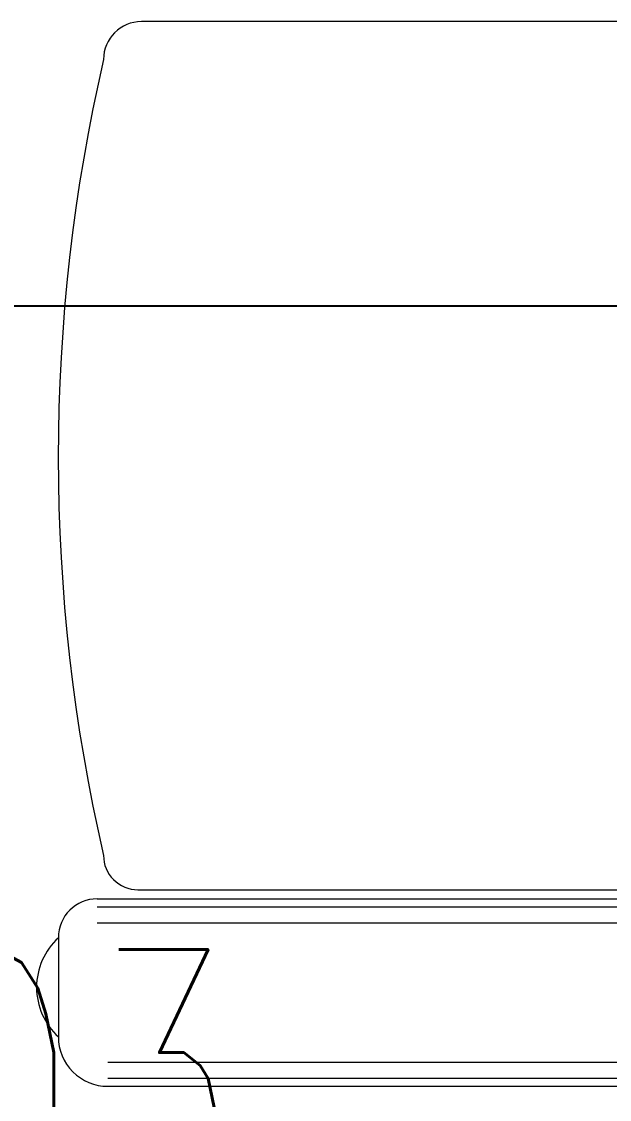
# Model space of a CAD drawing. Header units: inches. Extents: x -12418 to 57169, y -29325 to 19878.
# Drawn here: x 13229 to 13663, y -7787 to -6990 of the extents above; entities that cross this region are included whole.
import ezdxf
from ezdxf.enums import TextEntityAlignment as Align

# ---------------------------------------------------------------- set-up
doc = ezdxf.new("R2010")
doc.units = ezdxf.units.IN
doc.header["$LTSCALE"] = 25
doc.header["$MEASUREMENT"] = 0
doc.linetypes.add('DASHDOT', pattern=[25.4, 12.7, -6.35, 0, -6.35])
doc.layers.get('0').update_dxf_attribs({"color": 8})
doc.layers.add('00-Ground Floor$0$False Ceiling', color=251, linetype='Continuous')
for name, color, linetype, lineweight in [('00-Ground Floor$0$LOADING', 253, 'Continuous', 5), ('E-LITE-CIRC-NUMB', 6, 'Continuous', 25), ('E-LITE-CLNG @ 100', 150, 'Continuous', 35), ('E-LITE-CLNG-CNDT', 6, 'DASHDOT', 35), ('E-LITE-CTRL', 6, 'Continuous', 25), ('E-LITE-IDEN', 6, 'Continuous', 25)]:
    doc.layers.add(name, color=color, linetype=linetype, lineweight=lineweight)
doc.styles.add('DC_Simplex', font='SIMPLEX.shx', dxfattribs={"width": 0.7})

# ---------------------------------------------------------------- blocks, each defined once
blk = doc.blocks.new('00-Ground Floor$0$GF21008-P')
at = {"layer": '00-Ground Floor$0$LOADING'}
for p, q in [((0.02235, -0.20585), (0.02235, -0.73852)), ((0.67107, -0.77123), (0.67107, -0.21699)), ((0.67698, -0.77123), (0.67698, -0.21699)), ((0.6888, -0.77123), (0.6888, -0.21699)), ((0.79197, -0.76339), (0.79197, -0.21699)), ((0.80379, -0.76339), (0.80379, -0.21699)), ((0.8097, -0.76339), (0.8097, -0.21699)), ((0.66431, -0.74126), (0.66431, -0.23119)), ((0.69984, -0.8), (0.77309, -0.8))]:
    blk.add_line(p, q, dxfattribs=at)
for centre, radius, start, end in [((0.05042, -0.73852), 0.02807, 180, 270), ((0.63897, -0.74126), 0.02534, 270, 0), ((0.77309, -0.76339), 0.03661, 270, 0), ((0.3447, 0.51055), 1.31061, 257.02456, 282.97544), ((0.69984, -0.77123), 0.02877, 180, 270), ((0.73653, -0.7662), 0.04989, 222.64618, 317.35382)]:
    blk.add_arc(centre, radius, start, end, dxfattribs=at)
blk = doc.blocks.new('00-Ground Floor$0$A$Ce9e1c4c3')
at = {"layer": '00-Ground Floor$0$False Ceiling', "color": 254, "linetype": 'Continuous'}
blk.add_line((-89502.07, -7200), (-85902.07, -7200), dxfattribs=at)
blk = doc.blocks.new('00-Ground Floor')
at = {"layer": '00-Ground Floor$0$False Ceiling', "color": 254}
blk.add_blockref('00-Ground Floor$0$A$Ce9e1c4c3', (100000, 0), dxfattribs=at)
at = {"layer": '00-Ground Floor$0$LOADING', "xscale": 1000, "yscale": 1000, "zscale": 1000, "rotation": 269.9999999999998}
blk.add_blockref('00-Ground Floor$0$GF21008-P', (14055.88, -6967.56), dxfattribs=at)
blk = doc.blocks.new('DC_LT-CL-Point')
for p, q in [((0, -0.7107), (0, 0.7107)), ((0.7107, 0), (-0.7107, 0))]:
    blk.add_line(p, q)
blk.add_circle((0, 0), 1.5)
at = {"layer": 'E-LITE-CIRC-NUMB', "style": 'DC_Simplex', "width": 0.7, "flags": 8}
blk.add_attdef('CIRCUIT', text='', height=2, rotation=360, dxfattribs=at).set_placement((-3.3635, 1.5), align=Align.RIGHT)
at = {"layer": 'E-LITE-CTRL', "style": 'DC_Simplex', "width": 0.7, "flags": 8}
blk.add_attdef('CONTROL', (3.3635, -3.4983), '', height=2, rotation=360, dxfattribs=at)
at = {"layer": 'E-LITE-IDEN', "style": 'DC_Simplex', "width": 0.7, "flags": 8}
blk.add_attdef('TYPE', (3.3635, 1.5), '', height=2, rotation=360, dxfattribs=at)

msp = doc.modelspace()

# ---------------------------------------------------------------- block references
at = {"layer": 'E-LITE-CLNG @ 100'}
ref = msp.add_blockref('DC_LT-CL-Point', (12900, -7500), dxfattribs=dict(at, xscale=-100, yscale=100, zscale=100, rotation=180))
ref.add_attrib('TYPE', 'LD3', (13042.64, -7876.17), dxfattribs={"layer": 'E-LITE-IDEN', "height": 200, "rotation": 0, "style": 'DC_Simplex', "width": 0.7, "flags": 8})
at = {"layer": 'E-LITE-CLNG-CNDT'}
msp.add_blockref('00-Ground Floor', (0, 0), dxfattribs=at)

doc.saveas('drawing.dxf')
